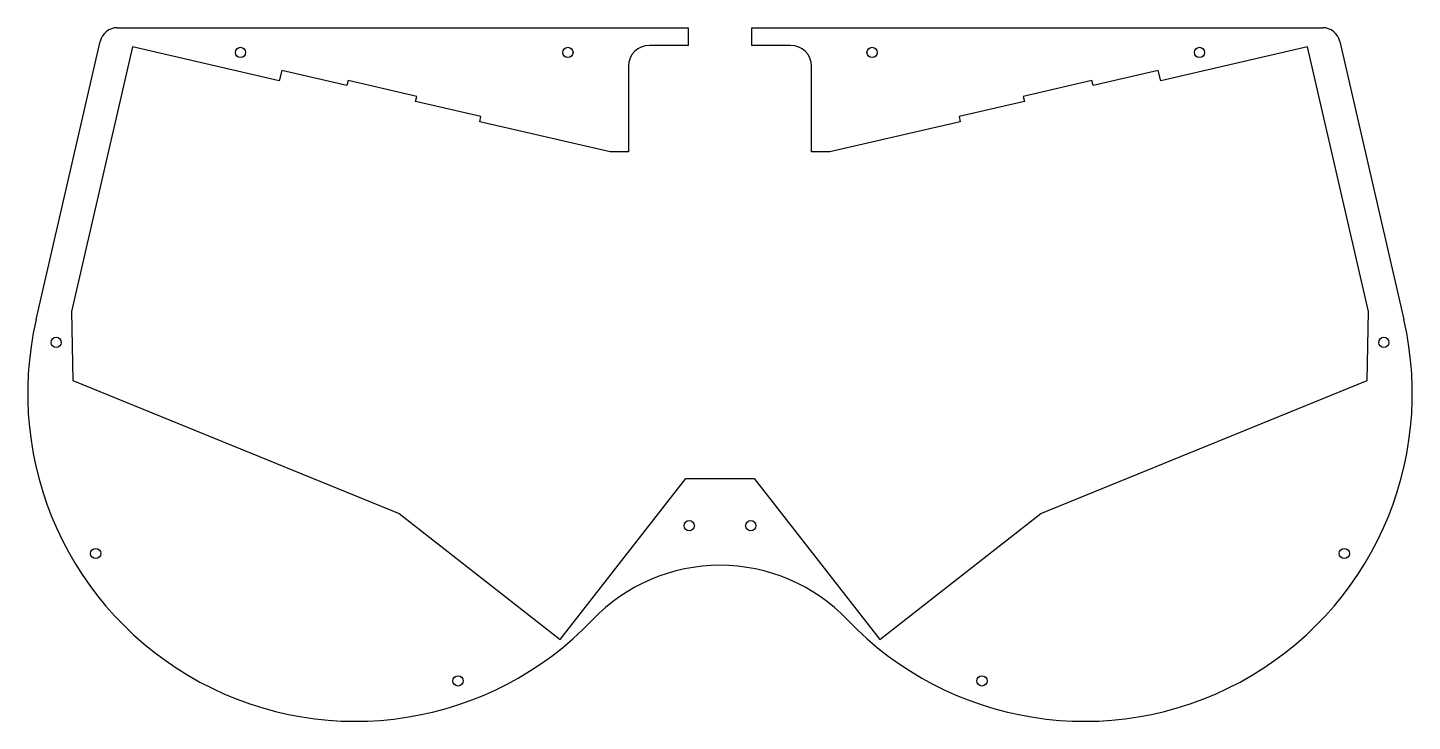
# Model space of a CAD drawing. Extents: x 4 to 397, y 4 to 200.
import ezdxf

# ---------------------------------------------------------------- set-up
doc = ezdxf.new("R2010")
doc.units = 0

# ---------------------------------------------------------------- blocks, each defined once
blk = doc.blocks.new('drill_m3')
blk.add_circle((0, 0), 1.45)

msp = doc.modelspace()

# ---------------------------------------------------------------- linework, layer by layer
for points in [[(29.57, 200.39, 0), (191.5, 200.39, 0), (191.5, 195.39, 0), (180.5, 195.39, 0)], [(220.5, 195.39, 0), (209.5, 195.39, 0), (209.5, 200.39, 0), (371.43, 200.39, 0)], [(6.48, 117.59, 0), (24.7, 196.52, 0)], [(376.3, 196.52, 0), (394.52, 117.59, 0)], [(174.5, 189.39, 0), (174.5, 165.17, 0), (169.36, 165.17, 0), (132.33, 173.72, 0), (132.67, 175.18, 0), (114.15, 179.46, 0), (114.49, 180.92, 0), (95, 185.42, 0), (94.67, 183.96, 0), (76.15, 188.23, 0), (75.48, 185.31, 0), (33.82, 194.92, 0), (16.5, 119.9, 0), (16.86, 100.32, 0), (109.44, 62.58, 0), (155.14, 26.87, 0), (190.85, 72.57, 0), (210.15, 72.57, 0), (245.86, 26.87, 0), (291.56, 62.58, 0), (384.14, 100.32, 0), (384.5, 119.9, 0), (367.18, 194.92, 0), (325.52, 185.31, 0), (324.85, 188.23, 0), (306.33, 183.96, 0), (306, 185.42, 0), (286.51, 180.92, 0), (286.85, 179.46, 0), (268.33, 175.18, 0), (268.67, 173.72, 0), (231.64, 165.17, 0), (226.5, 165.17, 0), (226.5, 189.39, 0)]]:
    msp.add_polyline3d(points)
for centre, radius, start, end in [((29.57, 195.39), 5, 90, 167), ((371.43, 195.39), 5, 13, 90), ((180.5, 189.39), 6, 90, 180), ((220.5, 189.39), 6, 0, 90), ((97.09, 96.67), 93, 167, -43.6793), ((303.91, 96.67), 93, 223.6793, 13), ((200.5, -2.07), 49.98, 43.6793, -223.6793)]:
    msp.add_arc(centre, radius, start, end)

# ---------------------------------------------------------------- block references
for p in [(64.46, 193.39), (157.36, 193.39), (243.64, 193.39), (336.54, 193.39), (12.17, 111.15), (388.83, 111.15), (191.78, 59.15), (209.22, 59.15), (23.38, 51.26), (377.62, 51.26), (126.18, 15.13), (274.82, 15.13)]:
    msp.add_blockref('drill_m3', p)

doc.saveas('drawing.dxf')
